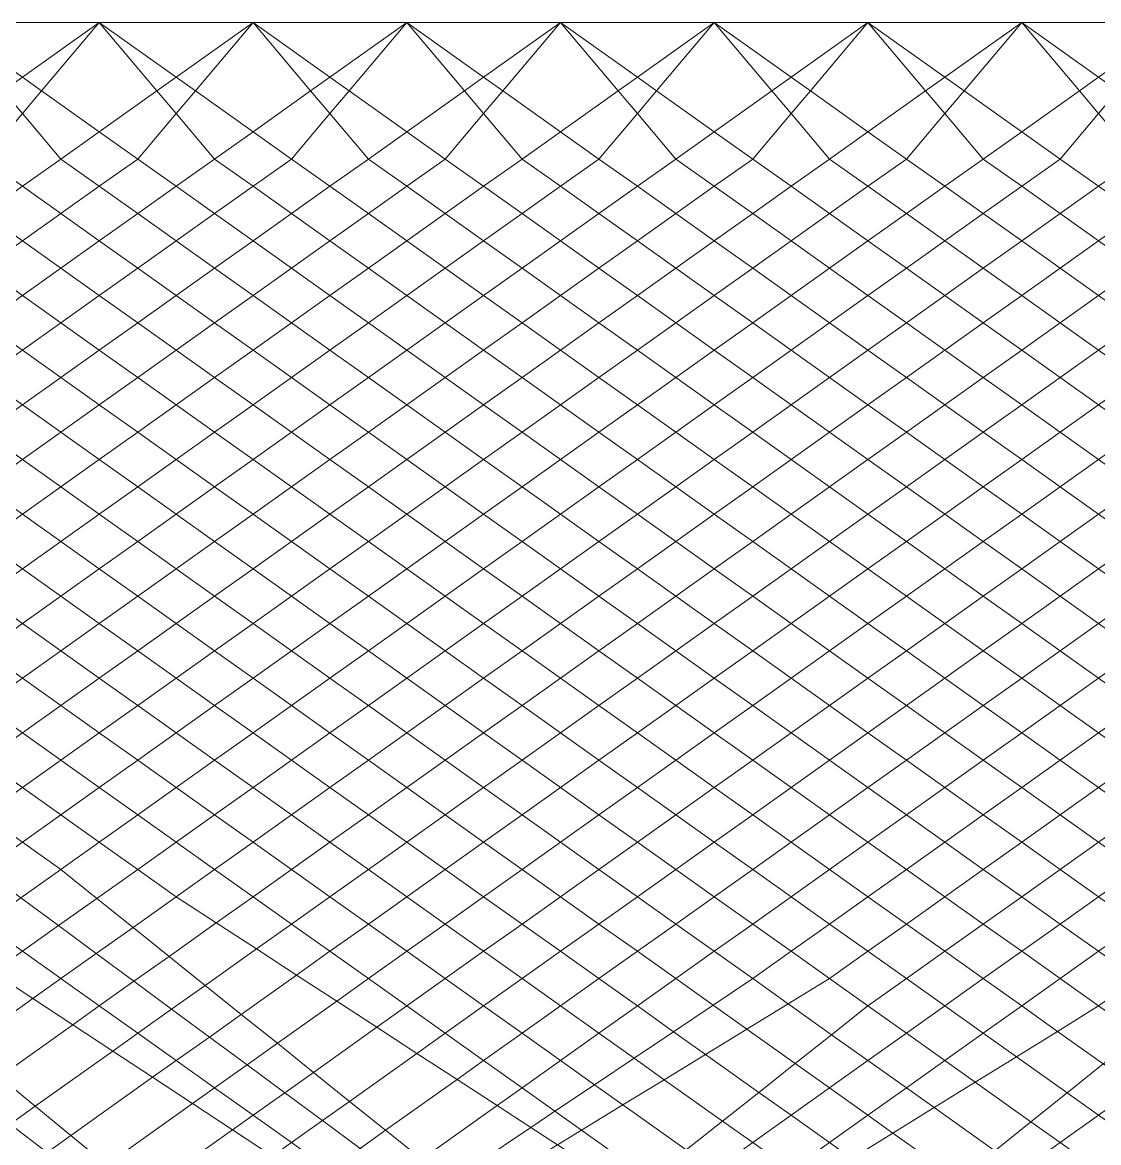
# Model space of a CAD drawing. Header units: millimetres. Extents: x 0 to 143, y 0 to 59.
# Drawn here: x 98.24 to 119.73, y 36.57 to 58.95 of the extents above; entities that cross this region are included whole.
import ezdxf

# ---------------------------------------------------------------- set-up
doc = ezdxf.new("R2010")
doc.units = ezdxf.units.MM
doc.layers.add('Основания', color=130, linetype='Continuous', lineweight=20)

msp = doc.modelspace()

# ---------------------------------------------------------------- linework, layer by layer
at = {"layer": 'Основания', "linetype": 'Continuous', "ltscale": 250}
for points in [[(99.775, 58.948), (96.705, 58.948), (96.705, 58.948), (98.24, 57.857)], [(99.775, 58.948), (98.24, 57.857), (98.624, 57.584)], [(99.775, 58.948), (98.624, 57.584), (99.775, 56.765), (100.926, 57.584)], [(99.775, 58.948), (100.926, 57.584), (101.31, 57.857)], [(102.845, 58.948), (102.845, 58.948), (99.775, 58.948), (101.31, 57.857)], [(102.845, 58.948), (101.31, 57.857), (101.694, 57.584)], [(102.845, 58.948), (101.694, 57.584), (102.845, 56.765), (103.996, 57.584)], [(105.915, 58.948), (102.845, 58.948), (102.845, 58.948), (104.38, 57.857)], [(102.845, 58.948), (103.996, 57.584), (104.38, 57.857)], [(105.915, 58.948), (104.38, 57.857), (104.764, 57.584)], [(105.915, 58.948), (104.764, 57.584), (105.915, 56.765), (107.066, 57.584)], [(108.985, 58.948), (105.915, 58.948), (105.915, 58.948), (107.45, 57.857)], [(105.915, 58.948), (107.066, 57.584), (107.45, 57.857)], [(108.985, 58.948), (107.45, 57.857), (107.834, 57.584)], [(108.985, 58.948), (107.834, 57.584), (108.985, 56.765), (110.136, 57.584)], [(108.985, 58.948), (110.136, 57.584), (110.52, 57.857)], [(112.055, 58.948), (108.985, 58.948), (108.985, 58.948), (110.52, 57.857)], [(112.055, 58.948), (110.52, 57.857), (110.904, 57.584)], [(112.055, 58.948), (110.904, 57.584), (112.055, 56.765), (113.206, 57.584)], [(112.055, 58.948), (113.206, 57.584), (113.59, 57.857)], [(115.125, 58.948), (115.125, 58.948), (112.055, 58.948), (113.59, 57.857)], [(115.125, 58.948), (113.59, 57.857), (113.974, 57.584)], [(115.125, 58.948), (113.974, 57.584), (115.125, 56.765), (116.276, 57.584)], [(118.195, 58.948), (115.125, 58.948), (115.125, 58.948), (116.66, 57.857)], [(115.125, 58.948), (116.276, 57.584), (116.66, 57.857)], [(118.195, 58.948), (116.66, 57.857), (117.044, 57.584)], [(118.195, 58.948), (117.044, 57.584), (118.195, 56.765), (119.346, 57.584)], [(118.195, 58.948), (119.346, 57.584), (119.73, 57.857)], [(121.265, 58.948), (121.265, 58.948), (118.195, 58.948), (119.73, 57.857)], [(121.265, 58.948), (119.73, 57.857), (120.114, 57.584)], [(98.624, 57.584), (98.24, 57.857), (97.856, 57.584), (98.24, 57.129)], [(101.694, 57.584), (101.31, 57.857), (100.926, 57.584), (101.31, 57.129)], [(104.764, 57.584), (104.38, 57.857), (103.996, 57.584), (104.38, 57.129)], [(107.834, 57.584), (107.45, 57.857), (107.066, 57.584), (107.45, 57.129)], [(110.904, 57.584), (110.52, 57.857), (110.136, 57.584), (110.52, 57.129)], [(113.974, 57.584), (113.59, 57.857), (113.206, 57.584), (113.59, 57.129)], [(117.044, 57.584), (116.66, 57.857), (116.276, 57.584), (116.66, 57.129)], [(120.114, 57.584), (119.73, 57.857), (119.346, 57.584), (119.73, 57.129)], [(99.775, 56.765), (98.624, 57.584), (98.24, 57.129), (99.008, 56.219), (99.008, 56.219)], [(101.31, 57.129), (100.926, 57.584), (99.775, 56.765), (100.543, 56.219)], [(101.694, 57.584), (101.31, 57.129), (102.078, 56.219), (102.845, 56.765)], [(104.38, 57.129), (103.996, 57.584), (102.845, 56.765), (103.613, 56.219)], [(105.915, 56.765), (104.764, 57.584), (104.38, 57.129), (105.148, 56.219), (105.148, 56.219)], [(107.45, 57.129), (107.066, 57.584), (105.915, 56.765), (106.683, 56.219)], [(108.985, 56.765), (107.834, 57.584), (107.45, 57.129), (108.218, 56.219), (108.218, 56.219)], [(110.52, 57.129), (110.136, 57.584), (108.985, 56.765), (109.753, 56.219)], [(110.904, 57.584), (110.52, 57.129), (111.288, 56.219), (112.055, 56.765)], [(113.59, 57.129), (113.206, 57.584), (112.055, 56.765), (112.823, 56.219)], [(113.974, 57.584), (113.59, 57.129), (114.358, 56.219), (115.125, 56.765)], [(116.66, 57.129), (116.276, 57.584), (115.125, 56.765), (115.893, 56.219)], [(118.195, 56.765), (117.044, 57.584), (116.66, 57.129), (117.428, 56.219), (117.428, 56.219)], [(119.73, 57.129), (119.346, 57.584), (118.195, 56.765), (118.963, 56.219)], [(120.114, 57.584), (119.73, 57.129), (120.498, 56.219), (121.265, 56.765)], [(99.008, 56.219), (98.24, 57.129), (97.473, 56.219), (98.24, 55.674)], [(102.078, 56.219), (101.31, 57.129), (100.543, 56.219), (101.31, 55.674)], [(105.148, 56.219), (104.38, 57.129), (103.613, 56.219), (104.38, 55.674)], [(108.218, 56.219), (107.45, 57.129), (106.683, 56.219), (107.45, 55.674)], [(111.288, 56.219), (110.52, 57.129), (109.753, 56.219), (110.52, 55.674)], [(114.358, 56.219), (113.59, 57.129), (112.823, 56.219), (113.59, 55.674)], [(117.428, 56.219), (116.66, 57.129), (115.893, 56.219), (116.66, 55.674)], [(120.498, 56.219), (119.73, 57.129), (118.963, 56.219), (119.73, 55.674)], [(99.775, 56.765), (99.008, 56.219), (99.775, 55.674), (100.543, 56.219)], [(102.845, 56.765), (102.078, 56.219), (102.845, 55.674), (103.613, 56.219)], [(105.915, 56.765), (105.148, 56.219), (105.915, 55.674), (106.683, 56.219)], [(108.985, 56.765), (108.218, 56.219), (108.985, 55.674), (109.753, 56.219)], [(112.055, 56.765), (111.288, 56.219), (112.055, 55.674), (112.823, 56.219)], [(115.125, 56.765), (114.358, 56.219), (115.125, 55.674), (115.893, 56.219)], [(118.195, 56.765), (117.428, 56.219), (118.195, 55.674), (118.963, 56.219)], [(99.008, 56.219), (98.24, 55.674), (99.008, 55.128), (99.775, 55.674)], [(100.543, 56.219), (99.775, 55.674), (100.543, 55.128), (101.31, 55.674)], [(102.078, 56.219), (101.31, 55.674), (102.078, 55.128), (102.845, 55.674)], [(103.613, 56.219), (102.845, 55.674), (103.613, 55.128), (104.38, 55.674)], [(105.148, 56.219), (104.38, 55.674), (105.148, 55.128), (105.915, 55.674)], [(106.683, 56.219), (105.915, 55.674), (106.683, 55.128), (107.45, 55.674)], [(108.218, 56.219), (107.45, 55.674), (108.218, 55.128), (108.985, 55.674)], [(109.753, 56.219), (108.985, 55.674), (109.753, 55.128), (110.52, 55.674)], [(111.288, 56.219), (110.52, 55.674), (111.288, 55.128), (112.055, 55.674)], [(112.823, 56.219), (112.055, 55.674), (112.823, 55.128), (113.59, 55.674)], [(114.358, 56.219), (113.59, 55.674), (114.358, 55.128), (115.125, 55.674)], [(115.893, 56.219), (115.125, 55.674), (115.893, 55.128), (116.66, 55.674)], [(117.428, 56.219), (116.66, 55.674), (117.428, 55.128), (118.195, 55.674)], [(118.963, 56.219), (118.195, 55.674), (118.963, 55.128), (119.73, 55.674)], [(120.498, 56.219), (119.73, 55.674), (120.498, 55.128), (121.265, 55.674)], [(98.24, 55.674), (97.473, 55.128), (98.24, 54.582), (99.008, 55.128)], [(99.775, 55.674), (99.008, 55.128), (99.775, 54.582), (100.543, 55.128)], [(101.31, 55.674), (100.543, 55.128), (101.31, 54.582), (102.078, 55.128)], [(102.845, 55.674), (102.078, 55.128), (102.845, 54.582), (103.613, 55.128)], [(104.38, 55.674), (103.613, 55.128), (104.38, 54.582), (105.148, 55.128)], [(105.915, 55.674), (105.148, 55.128), (105.915, 54.582), (106.683, 55.128)], [(107.45, 55.674), (106.683, 55.128), (107.45, 54.582), (108.218, 55.128)], [(108.985, 55.674), (108.218, 55.128), (108.985, 54.582), (109.753, 55.128)], [(110.52, 55.674), (109.753, 55.128), (110.52, 54.582), (111.288, 55.128)], [(112.055, 55.674), (111.288, 55.128), (112.055, 54.582), (112.823, 55.128)], [(113.59, 55.674), (112.823, 55.128), (113.59, 54.582), (114.358, 55.128)], [(115.125, 55.674), (114.358, 55.128), (115.125, 54.582), (115.893, 55.128)], [(116.66, 55.674), (115.893, 55.128), (116.66, 54.582), (117.428, 55.128)], [(118.195, 55.674), (117.428, 55.128), (118.195, 54.582), (118.963, 55.128)], [(119.73, 55.674), (118.963, 55.128), (119.73, 54.582), (120.498, 55.128)], [(99.008, 55.128), (98.24, 54.582), (99.008, 54.036), (99.775, 54.582)], [(100.543, 55.128), (99.775, 54.582), (100.543, 54.036), (101.31, 54.582)], [(102.078, 55.128), (101.31, 54.582), (102.078, 54.036), (102.845, 54.582)], [(103.613, 55.128), (102.845, 54.582), (103.613, 54.036), (104.38, 54.582)], [(105.148, 55.128), (104.38, 54.582), (105.148, 54.036), (105.915, 54.582)], [(106.683, 55.128), (105.915, 54.582), (106.683, 54.036), (107.45, 54.582)], [(108.218, 55.128), (107.45, 54.582), (108.218, 54.036), (108.985, 54.582)], [(109.753, 55.128), (108.985, 54.582), (109.753, 54.036), (110.52, 54.582)], [(111.288, 55.128), (110.52, 54.582), (111.288, 54.036), (112.055, 54.582)], [(112.823, 55.128), (112.055, 54.582), (112.823, 54.036), (113.59, 54.582)], [(114.358, 55.128), (113.59, 54.582), (114.358, 54.036), (115.125, 54.582)], [(115.893, 55.128), (115.125, 54.582), (115.893, 54.036), (116.66, 54.582)], [(117.428, 55.128), (116.66, 54.582), (117.428, 54.036), (118.195, 54.582)], [(118.963, 55.128), (118.195, 54.582), (118.963, 54.036), (119.73, 54.582)], [(120.498, 55.128), (119.73, 54.582), (120.498, 54.036), (121.265, 54.582)], [(98.24, 54.582), (97.473, 54.036), (98.24, 53.49), (99.008, 54.036)], [(99.775, 54.582), (99.008, 54.036), (99.775, 53.49), (100.543, 54.036)], [(101.31, 54.582), (100.543, 54.036), (101.31, 53.49), (102.078, 54.036)], [(102.845, 54.582), (102.078, 54.036), (102.845, 53.49), (103.613, 54.036)], [(104.38, 54.582), (103.613, 54.036), (104.38, 53.49), (105.148, 54.036)], [(105.915, 54.582), (105.148, 54.036), (105.915, 53.49), (106.683, 54.036)], [(107.45, 54.582), (106.683, 54.036), (107.45, 53.49), (108.218, 54.036)], [(108.985, 54.582), (108.218, 54.036), (108.985, 53.49), (109.753, 54.036)], [(110.52, 54.582), (109.753, 54.036), (110.52, 53.49), (111.288, 54.036)], [(112.055, 54.582), (111.288, 54.036), (112.055, 53.49), (112.823, 54.036)], [(113.59, 54.582), (112.823, 54.036), (113.59, 53.49), (114.358, 54.036)], [(115.125, 54.582), (114.358, 54.036), (115.125, 53.49), (115.893, 54.036)], [(116.66, 54.582), (115.893, 54.036), (116.66, 53.49), (117.428, 54.036)], [(118.195, 54.582), (117.428, 54.036), (118.195, 53.49), (118.963, 54.036)], [(119.73, 54.582), (118.963, 54.036), (119.73, 53.49), (120.498, 54.036)], [(99.008, 54.036), (98.24, 53.49), (99.008, 52.944), (99.775, 53.49)], [(100.543, 54.036), (99.775, 53.49), (100.543, 52.944), (101.31, 53.49)], [(102.078, 54.036), (101.31, 53.49), (102.078, 52.944), (102.845, 53.49)], [(103.613, 54.036), (102.845, 53.49), (103.613, 52.944), (104.38, 53.49)], [(105.148, 54.036), (104.38, 53.49), (105.148, 52.944), (105.915, 53.49)], [(106.683, 54.036), (105.915, 53.49), (106.683, 52.944), (107.45, 53.49)], [(108.218, 54.036), (107.45, 53.49), (108.218, 52.944), (108.985, 53.49)], [(109.753, 54.036), (108.985, 53.49), (109.753, 52.944), (110.52, 53.49)], [(111.288, 54.036), (110.52, 53.49), (111.288, 52.944), (112.055, 53.49)], [(112.823, 54.036), (112.055, 53.49), (112.823, 52.944), (113.59, 53.49)], [(114.358, 54.036), (113.59, 53.49), (114.358, 52.944), (115.125, 53.49)], [(115.893, 54.036), (115.125, 53.49), (115.893, 52.944), (116.66, 53.49)], [(117.428, 54.036), (116.66, 53.49), (117.428, 52.944), (118.195, 53.49)], [(118.963, 54.036), (118.195, 53.49), (118.963, 52.944), (119.73, 53.49)], [(120.498, 54.036), (119.73, 53.49), (120.498, 52.944), (121.265, 53.49)], [(98.24, 53.49), (97.473, 52.944), (98.24, 52.399), (99.008, 52.944)], [(99.775, 53.49), (99.008, 52.944), (99.775, 52.399), (100.543, 52.944)], [(101.31, 53.49), (100.543, 52.944), (101.31, 52.399), (102.078, 52.944)], [(102.845, 53.49), (102.078, 52.944), (102.845, 52.399), (103.613, 52.944)], [(104.38, 53.49), (103.613, 52.944), (104.38, 52.399), (105.148, 52.944)], [(105.915, 53.49), (105.148, 52.944), (105.915, 52.399), (106.683, 52.944)], [(107.45, 53.49), (106.683, 52.944), (107.45, 52.399), (108.218, 52.944)], [(108.985, 53.49), (108.218, 52.944), (108.985, 52.399), (109.753, 52.944)], [(110.52, 53.49), (109.753, 52.944), (110.52, 52.399), (111.288, 52.944)], [(112.055, 53.49), (111.288, 52.944), (112.055, 52.399), (112.823, 52.944)], [(113.59, 53.49), (112.823, 52.944), (113.59, 52.399), (114.358, 52.944)], [(115.125, 53.49), (114.358, 52.944), (115.125, 52.399), (115.893, 52.944)], [(116.66, 53.49), (115.893, 52.944), (116.66, 52.399), (117.428, 52.944)], [(118.195, 53.49), (117.428, 52.944), (118.195, 52.399), (118.963, 52.944)], [(119.73, 53.49), (118.963, 52.944), (119.73, 52.399), (120.498, 52.944)], [(99.008, 52.944), (98.24, 52.399), (99.008, 51.853), (99.775, 52.399)], [(100.543, 52.944), (99.775, 52.399), (100.543, 51.853), (101.31, 52.399)], [(102.078, 52.944), (101.31, 52.399), (102.078, 51.853), (102.845, 52.399)], [(103.613, 52.944), (102.845, 52.399), (103.613, 51.853), (104.38, 52.399)], [(105.148, 52.944), (104.38, 52.399), (105.148, 51.853), (105.915, 52.399)], [(106.683, 52.944), (105.915, 52.399), (106.683, 51.853), (107.45, 52.399)], [(108.218, 52.944), (107.45, 52.399), (108.218, 51.853), (108.985, 52.399)], [(109.753, 52.944), (108.985, 52.399), (109.753, 51.853), (110.52, 52.399)], [(111.288, 52.944), (110.52, 52.399), (111.288, 51.853), (112.055, 52.399)], [(112.823, 52.944), (112.055, 52.399), (112.823, 51.853), (113.59, 52.399)], [(114.358, 52.944), (113.59, 52.399), (114.358, 51.853), (115.125, 52.399)], [(115.893, 52.944), (115.125, 52.399), (115.893, 51.853), (116.66, 52.399)], [(117.428, 52.944), (116.66, 52.399), (117.428, 51.853), (118.195, 52.399)], [(118.963, 52.944), (118.195, 52.399), (118.963, 51.853), (119.73, 52.399)], [(120.498, 52.944), (119.73, 52.399), (120.498, 51.853), (121.265, 52.399)], [(98.24, 52.399), (97.473, 51.853), (98.24, 51.307), (99.008, 51.853)], [(99.775, 52.399), (99.008, 51.853), (99.775, 51.307), (100.543, 51.853)], [(101.31, 52.399), (100.543, 51.853), (101.31, 51.307), (102.078, 51.853)], [(102.845, 52.399), (102.078, 51.853), (102.845, 51.307), (103.613, 51.853)], [(104.38, 52.399), (103.613, 51.853), (104.38, 51.307), (105.148, 51.853)], [(105.915, 52.399), (105.148, 51.853), (105.915, 51.307), (106.683, 51.853)], [(107.45, 52.399), (106.683, 51.853), (107.45, 51.307), (108.218, 51.853)], [(108.985, 52.399), (108.218, 51.853), (108.985, 51.307), (109.753, 51.853)], [(110.52, 52.399), (109.753, 51.853), (110.52, 51.307), (111.288, 51.853)], [(112.055, 52.399), (111.288, 51.853), (112.055, 51.307), (112.823, 51.853)], [(113.59, 52.399), (112.823, 51.853), (113.59, 51.307), (114.358, 51.853)], [(115.125, 52.399), (114.358, 51.853), (115.125, 51.307), (115.893, 51.853)], [(116.66, 52.399), (115.893, 51.853), (116.66, 51.307), (117.428, 51.853)], [(118.195, 52.399), (117.428, 51.853), (118.195, 51.307), (118.963, 51.853)], [(119.73, 52.399), (118.963, 51.853), (119.73, 51.307), (120.498, 51.853)], [(99.008, 51.853), (98.24, 51.307), (99.008, 50.761), (99.775, 51.307)], [(100.543, 51.853), (99.775, 51.307), (100.543, 50.761), (101.31, 51.307)], [(102.078, 51.853), (101.31, 51.307), (102.078, 50.761), (102.845, 51.307)], [(103.613, 51.853), (102.845, 51.307), (103.613, 50.761), (104.38, 51.307)], [(105.148, 51.853), (104.38, 51.307), (105.148, 50.761), (105.915, 51.307)], [(106.683, 51.853), (105.915, 51.307), (106.683, 50.761), (107.45, 51.307)], [(108.218, 51.853), (107.45, 51.307), (108.218, 50.761), (108.985, 51.307)], [(109.753, 51.853), (108.985, 51.307), (109.753, 50.761), (110.52, 51.307)], [(111.288, 51.853), (110.52, 51.307), (111.288, 50.761), (112.055, 51.307)], [(112.823, 51.853), (112.055, 51.307), (112.823, 50.761), (113.59, 51.307)], [(114.358, 51.853), (113.59, 51.307), (114.358, 50.761), (115.125, 51.307)], [(115.893, 51.853), (115.125, 51.307), (115.893, 50.761), (116.66, 51.307)], [(117.428, 51.853), (116.66, 51.307), (117.428, 50.761), (118.195, 51.307)], [(118.963, 51.853), (118.195, 51.307), (118.963, 50.761), (119.73, 51.307)], [(120.498, 51.853), (119.73, 51.307), (120.498, 50.761), (121.265, 51.307)], [(98.24, 51.307), (97.473, 50.761), (98.24, 50.215), (99.008, 50.761)], [(99.775, 51.307), (99.008, 50.761), (99.775, 50.215), (100.543, 50.761)], [(101.31, 51.307), (100.543, 50.761), (101.31, 50.215), (102.078, 50.761)], [(102.845, 51.307), (102.078, 50.761), (102.845, 50.215), (103.613, 50.761)], [(104.38, 51.307), (103.613, 50.761), (104.38, 50.215), (105.148, 50.761)], [(105.915, 51.307), (105.148, 50.761), (105.915, 50.215), (106.683, 50.761)], [(107.45, 51.307), (106.683, 50.761), (107.45, 50.215), (108.218, 50.761)], [(108.985, 51.307), (108.218, 50.761), (108.985, 50.215), (109.753, 50.761)], [(110.52, 51.307), (109.753, 50.761), (110.52, 50.215), (111.288, 50.761)], [(112.055, 51.307), (111.288, 50.761), (112.055, 50.215), (112.823, 50.761)], [(113.59, 51.307), (112.823, 50.761), (113.59, 50.215), (114.358, 50.761)], [(115.125, 51.307), (114.358, 50.761), (115.125, 50.215), (115.893, 50.761)], [(116.66, 51.307), (115.893, 50.761), (116.66, 50.215), (117.428, 50.761)], [(118.195, 51.307), (117.428, 50.761), (118.195, 50.215), (118.963, 50.761)], [(119.73, 51.307), (118.963, 50.761), (119.73, 50.215), (120.498, 50.761)], [(99.008, 50.761), (98.24, 50.215), (99.008, 49.669), (99.775, 50.215)], [(100.543, 50.761), (99.775, 50.215), (100.543, 49.669), (101.31, 50.215)], [(102.078, 50.761), (101.31, 50.215), (102.078, 49.669), (102.845, 50.215)], [(103.613, 50.761), (102.845, 50.215), (103.613, 49.669), (104.38, 50.215)], [(105.148, 50.761), (104.38, 50.215), (105.148, 49.669), (105.915, 50.215)], [(106.683, 50.761), (105.915, 50.215), (106.683, 49.669), (107.45, 50.215)], [(108.218, 50.761), (107.45, 50.215), (108.218, 49.669), (108.985, 50.215)], [(109.753, 50.761), (108.985, 50.215), (109.753, 49.669), (110.52, 50.215)], [(111.288, 50.761), (110.52, 50.215), (111.288, 49.669), (112.055, 50.215)], [(112.823, 50.761), (112.055, 50.215), (112.823, 49.669), (113.59, 50.215)], [(114.358, 50.761), (113.59, 50.215), (114.358, 49.669), (115.125, 50.215)], [(115.893, 50.761), (115.125, 50.215), (115.893, 49.669), (116.66, 50.215)], [(117.428, 50.761), (116.66, 50.215), (117.428, 49.669), (118.195, 50.215)], [(118.963, 50.761), (118.195, 50.215), (118.963, 49.669), (119.73, 50.215)], [(120.498, 50.761), (119.73, 50.215), (120.498, 49.669), (121.265, 50.215)], [(98.24, 50.215), (97.473, 49.669), (98.24, 49.124), (99.008, 49.669)], [(99.775, 50.215), (99.008, 49.669), (99.775, 49.124), (100.543, 49.669)], [(101.31, 50.215), (100.543, 49.669), (101.31, 49.124), (102.078, 49.669)], [(102.845, 50.215), (102.078, 49.669), (102.845, 49.124), (103.613, 49.669)], [(104.38, 50.215), (103.613, 49.669), (104.38, 49.124), (105.148, 49.669)], [(105.915, 50.215), (105.148, 49.669), (105.915, 49.124), (106.683, 49.669)], [(107.45, 50.215), (106.683, 49.669), (107.45, 49.124), (108.218, 49.669)], [(108.985, 50.215), (108.218, 49.669), (108.985, 49.124), (109.753, 49.669)], [(110.52, 50.215), (109.753, 49.669), (110.52, 49.124), (111.288, 49.669)], [(112.055, 50.215), (111.288, 49.669), (112.055, 49.124), (112.823, 49.669)], [(113.59, 50.215), (112.823, 49.669), (113.59, 49.124), (114.358, 49.669)], [(115.125, 50.215), (114.358, 49.669), (115.125, 49.124), (115.893, 49.669)], [(116.66, 50.215), (115.893, 49.669), (116.66, 49.124), (117.428, 49.669)], [(118.195, 50.215), (117.428, 49.669), (118.195, 49.124), (118.963, 49.669)], [(119.73, 50.215), (118.963, 49.669), (119.73, 49.124), (120.498, 49.669)], [(99.008, 49.669), (98.24, 49.124), (99.008, 48.578), (99.775, 49.124)], [(100.543, 49.669), (99.775, 49.124), (100.543, 48.578), (101.31, 49.124)], [(102.078, 49.669), (101.31, 49.124), (102.078, 48.578), (102.845, 49.124)], [(103.613, 49.669), (102.845, 49.124), (103.613, 48.578), (104.38, 49.124)], [(105.148, 49.669), (104.38, 49.124), (105.148, 48.578), (105.915, 49.124)], [(106.683, 49.669), (105.915, 49.124), (106.683, 48.578), (107.45, 49.124)], [(108.218, 49.669), (107.45, 49.124), (108.218, 48.578), (108.985, 49.124)], [(109.753, 49.669), (108.985, 49.124), (109.753, 48.578), (110.52, 49.124)], [(111.288, 49.669), (110.52, 49.124), (111.288, 48.578), (112.055, 49.124)], [(112.823, 49.669), (112.055, 49.124), (112.823, 48.578), (113.59, 49.124)], [(114.358, 49.669), (113.59, 49.124), (114.358, 48.578), (115.125, 49.124)], [(115.893, 49.669), (115.125, 49.124), (115.893, 48.578), (116.66, 49.124)], [(117.428, 49.669), (116.66, 49.124), (117.428, 48.578), (118.195, 49.124)], [(118.963, 49.669), (118.195, 49.124), (118.963, 48.578), (119.73, 49.124)], [(120.498, 49.669), (119.73, 49.124), (120.498, 48.578), (121.265, 49.124)], [(98.24, 49.124), (97.473, 48.578), (98.24, 48.032), (99.008, 48.578)], [(99.775, 49.124), (99.008, 48.578), (99.775, 48.032), (100.543, 48.578)], [(101.31, 49.124), (100.543, 48.578), (101.31, 48.032), (102.078, 48.578)], [(102.845, 49.124), (102.078, 48.578), (102.845, 48.032), (103.613, 48.578)], [(104.38, 49.124), (103.613, 48.578), (104.38, 48.032), (105.148, 48.578)], [(105.915, 49.124), (105.148, 48.578), (105.915, 48.032), (106.683, 48.578)], [(107.45, 49.124), (106.683, 48.578), (107.45, 48.032), (108.218, 48.578)], [(108.985, 49.124), (108.218, 48.578), (108.985, 48.032), (109.753, 48.578)], [(110.52, 49.124), (109.753, 48.578), (110.52, 48.032), (111.288, 48.578)], [(112.055, 49.124), (111.288, 48.578), (112.055, 48.032), (112.823, 48.578)], [(113.59, 49.124), (112.823, 48.578), (113.59, 48.032), (114.358, 48.578)], [(115.125, 49.124), (114.358, 48.578), (115.125, 48.032), (115.893, 48.578)], [(116.66, 49.124), (115.893, 48.578), (116.66, 48.032), (117.428, 48.578)], [(118.195, 49.124), (117.428, 48.578), (118.195, 48.032), (118.963, 48.578)], [(119.73, 49.124), (118.963, 48.578), (119.73, 48.032), (120.498, 48.578)], [(99.008, 48.578), (98.24, 48.032), (99.008, 47.486), (99.775, 48.032)], [(100.543, 48.578), (99.775, 48.032), (100.543, 47.486), (101.31, 48.032)], [(102.078, 48.578), (101.31, 48.032), (102.078, 47.486), (102.845, 48.032)], [(103.613, 48.578), (102.845, 48.032), (103.613, 47.486), (104.38, 48.032)], [(105.148, 48.578), (104.38, 48.032), (105.148, 47.486), (105.915, 48.032)], [(106.683, 48.578), (105.915, 48.032), (106.683, 47.486), (107.45, 48.032)], [(108.218, 48.578), (107.45, 48.032), (108.218, 47.486), (108.985, 48.032)], [(109.753, 48.578), (108.985, 48.032), (109.753, 47.486), (110.52, 48.032)], [(111.288, 48.578), (110.52, 48.032), (111.288, 47.486), (112.055, 48.032)], [(112.823, 48.578), (112.055, 48.032), (112.823, 47.486), (113.59, 48.032)], [(114.358, 48.578), (113.59, 48.032), (114.358, 47.486), (115.125, 48.032)], [(115.893, 48.578), (115.125, 48.032), (115.893, 47.486), (116.66, 48.032)], [(117.428, 48.578), (116.66, 48.032), (117.428, 47.486), (118.195, 48.032)], [(118.963, 48.578), (118.195, 48.032), (118.963, 47.486), (119.73, 48.032)], [(120.498, 48.578), (119.73, 48.032), (120.498, 47.486), (121.265, 48.032)], [(98.24, 48.032), (97.473, 47.486), (98.24, 46.94), (99.008, 47.486)], [(99.775, 48.032), (99.008, 47.486), (99.775, 46.94), (100.543, 47.486)], [(101.31, 48.032), (100.543, 47.486), (101.31, 46.94), (102.078, 47.486)], [(102.845, 48.032), (102.078, 47.486), (102.845, 46.94), (103.613, 47.486)], [(104.38, 48.032), (103.613, 47.486), (104.38, 46.94), (105.148, 47.486)], [(105.915, 48.032), (105.148, 47.486), (105.915, 46.94), (106.683, 47.486)], [(107.45, 48.032), (106.683, 47.486), (107.45, 46.94), (108.218, 47.486)], [(108.985, 48.032), (108.218, 47.486), (108.985, 46.94), (109.753, 47.486)], [(110.52, 48.032), (109.753, 47.486), (110.52, 46.94), (111.288, 47.486)], [(112.055, 48.032), (111.288, 47.486), (112.055, 46.94), (112.823, 47.486)], [(113.59, 48.032), (112.823, 47.486), (113.59, 46.94), (114.358, 47.486)], [(115.125, 48.032), (114.358, 47.486), (115.125, 46.94), (115.893, 47.486)], [(116.66, 48.032), (115.893, 47.486), (116.66, 46.94), (117.428, 47.486)], [(118.195, 48.032), (117.428, 47.486), (118.195, 46.94), (118.963, 47.486)], [(119.73, 48.032), (118.963, 47.486), (119.73, 46.94), (120.498, 47.486)], [(99.008, 47.486), (98.24, 46.94), (99.008, 46.395), (99.775, 46.94)], [(100.543, 47.486), (99.775, 46.94), (100.543, 46.395), (101.31, 46.94)], [(102.078, 47.486), (101.31, 46.94), (102.078, 46.395), (102.845, 46.94)], [(103.613, 47.486), (102.845, 46.94), (103.613, 46.395), (104.38, 46.94)], [(105.148, 47.486), (104.38, 46.94), (105.148, 46.395), (105.915, 46.94)], [(106.683, 47.486), (105.915, 46.94), (106.683, 46.395), (107.45, 46.94)], [(108.218, 47.486), (107.45, 46.94), (108.218, 46.395), (108.985, 46.94)], [(109.753, 47.486), (108.985, 46.94), (109.753, 46.395), (110.52, 46.94)], [(111.288, 47.486), (110.52, 46.94), (111.288, 46.395), (112.055, 46.94)], [(112.823, 47.486), (112.055, 46.94), (112.823, 46.395), (113.59, 46.94)], [(114.358, 47.486), (113.59, 46.94), (114.358, 46.395), (115.125, 46.94)], [(115.893, 47.486), (115.125, 46.94), (115.893, 46.395), (116.66, 46.94)], [(117.428, 47.486), (116.66, 46.94), (117.428, 46.395), (118.195, 46.94)], [(118.963, 47.486), (118.195, 46.94), (118.963, 46.395), (119.73, 46.94)], [(120.498, 47.486), (119.73, 46.94), (120.498, 46.395), (121.265, 46.94)], [(98.24, 46.94), (97.473, 46.395), (98.24, 45.849), (99.008, 46.395)], [(99.775, 46.94), (99.008, 46.395), (99.775, 45.849), (100.543, 46.395)], [(101.31, 46.94), (100.543, 46.395), (101.31, 45.849), (102.078, 46.395)], [(102.845, 46.94), (102.078, 46.395), (102.845, 45.849), (103.613, 46.395)], [(104.38, 46.94), (103.613, 46.395), (104.38, 45.849), (105.148, 46.395)], [(105.915, 46.94), (105.148, 46.395), (105.915, 45.849), (106.683, 46.395)], [(107.45, 46.94), (106.683, 46.395), (107.45, 45.849), (108.218, 46.395)], [(108.985, 46.94), (108.218, 46.395), (108.985, 45.849), (109.753, 46.395)], [(110.52, 46.94), (109.753, 46.395), (110.52, 45.849), (111.288, 46.395)], [(112.055, 46.94), (111.288, 46.395), (112.055, 45.849), (112.823, 46.395)], [(113.59, 46.94), (112.823, 46.395), (113.59, 45.849), (114.358, 46.395)], [(115.125, 46.94), (114.358, 46.395), (115.125, 45.849), (115.893, 46.395)], [(116.66, 46.94), (115.893, 46.395), (116.66, 45.849), (117.428, 46.395)], [(118.195, 46.94), (117.428, 46.395), (118.195, 45.849), (118.963, 46.395)], [(119.73, 46.94), (118.963, 46.395), (119.73, 45.849), (120.498, 46.395)], [(99.008, 46.395), (98.24, 45.849), (99.008, 45.303), (99.775, 45.849)], [(100.543, 46.395), (99.775, 45.849), (100.543, 45.303), (101.31, 45.849)], [(102.078, 46.395), (101.31, 45.849), (102.078, 45.303), (102.845, 45.849)], [(103.613, 46.395), (102.845, 45.849), (103.613, 45.303), (104.38, 45.849)], [(105.148, 46.395), (104.38, 45.849), (105.148, 45.303), (105.915, 45.849)], [(106.683, 46.395), (105.915, 45.849), (106.683, 45.303), (107.45, 45.849)], [(108.218, 46.395), (107.45, 45.849), (108.218, 45.303), (108.985, 45.849)], [(109.753, 46.395), (108.985, 45.849), (109.753, 45.303), (110.52, 45.849)], [(111.288, 46.395), (110.52, 45.849), (111.288, 45.303), (112.055, 45.849)], [(112.823, 46.395), (112.055, 45.849), (112.823, 45.303), (113.59, 45.849)], [(114.358, 46.395), (113.59, 45.849), (114.358, 45.303), (115.125, 45.849)], [(115.893, 46.395), (115.125, 45.849), (115.893, 45.303), (116.66, 45.849)], [(117.428, 46.395), (116.66, 45.849), (117.428, 45.303), (118.195, 45.849)], [(118.963, 46.395), (118.195, 45.849), (118.963, 45.303), (119.73, 45.849)], [(120.498, 46.395), (119.73, 45.849), (120.498, 45.303), (121.265, 45.849)], [(98.24, 45.849), (97.473, 45.303), (98.24, 44.757), (99.008, 45.303)], [(99.775, 45.849), (99.008, 45.303), (99.775, 44.757), (100.543, 45.303)], [(101.31, 45.849), (100.543, 45.303), (101.31, 44.757), (102.078, 45.303)], [(102.845, 45.849), (102.078, 45.303), (102.845, 44.757), (103.613, 45.303)], [(104.38, 45.849), (103.613, 45.303), (104.38, 44.757), (105.148, 45.303)], [(105.915, 45.849), (105.148, 45.303), (105.915, 44.757), (106.683, 45.303)], [(107.45, 45.849), (106.683, 45.303), (107.45, 44.757), (108.218, 45.303)], [(108.985, 45.849), (108.218, 45.303), (108.985, 44.757), (109.753, 45.303)], [(110.52, 45.849), (109.753, 45.303), (110.52, 44.757), (111.288, 45.303)], [(112.055, 45.849), (111.288, 45.303), (112.055, 44.757), (112.823, 45.303)], [(113.59, 45.849), (112.823, 45.303), (113.59, 44.757), (114.358, 45.303)], [(115.125, 45.849), (114.358, 45.303), (115.125, 44.757), (115.893, 45.303)], [(116.66, 45.849), (115.893, 45.303), (116.66, 44.757), (117.428, 45.303)], [(118.195, 45.849), (117.428, 45.303), (118.195, 44.757), (118.963, 45.303)], [(119.73, 45.849), (118.963, 45.303), (119.73, 44.757), (120.498, 45.303)], [(99.008, 45.303), (98.24, 44.757), (99.008, 44.211), (99.775, 44.757)], [(100.543, 45.303), (99.775, 44.757), (100.543, 44.211), (101.31, 44.757)], [(102.078, 45.303), (101.31, 44.757), (102.078, 44.211), (102.845, 44.757)], [(103.613, 45.303), (102.845, 44.757), (103.613, 44.211), (104.38, 44.757)], [(105.148, 45.303), (104.38, 44.757), (105.148, 44.211), (105.915, 44.757)], [(106.683, 45.303), (105.915, 44.757), (106.683, 44.211), (107.45, 44.757)], [(108.218, 45.303), (107.45, 44.757), (108.218, 44.211), (108.985, 44.757)], [(109.753, 45.303), (108.985, 44.757), (109.753, 44.211), (110.52, 44.757)], [(111.288, 45.303), (110.52, 44.757), (111.288, 44.211), (112.055, 44.757)], [(112.823, 45.303), (112.055, 44.757), (112.823, 44.211), (113.59, 44.757)], [(114.358, 45.303), (113.59, 44.757), (114.358, 44.211), (115.125, 44.757)], [(115.893, 45.303), (115.125, 44.757), (115.893, 44.211), (116.66, 44.757)], [(117.428, 45.303), (116.66, 44.757), (117.428, 44.211), (118.195, 44.757)], [(118.963, 45.303), (118.195, 44.757), (118.963, 44.211), (119.73, 44.757)], [(98.24, 44.757), (97.473, 44.211), (98.24, 43.665), (99.008, 44.211)], [(99.775, 44.757), (99.008, 44.211), (99.775, 43.665), (100.543, 44.211)], [(101.31, 44.757), (100.543, 44.211), (101.31, 43.665), (102.078, 44.211)], [(102.845, 44.757), (102.078, 44.211), (102.845, 43.665), (103.613, 44.211)], [(104.38, 44.757), (103.613, 44.211), (104.38, 43.665), (105.148, 44.211)], [(105.915, 44.757), (105.148, 44.211), (105.915, 43.665), (106.683, 44.211)], [(107.45, 44.757), (106.683, 44.211), (107.45, 43.665), (108.218, 44.211)], [(108.985, 44.757), (108.218, 44.211), (108.985, 43.665), (109.753, 44.211)], [(110.52, 44.757), (109.753, 44.211), (110.52, 43.665), (111.288, 44.211)], [(112.055, 44.757), (111.288, 44.211), (112.055, 43.665), (112.823, 44.211)], [(113.59, 44.757), (112.823, 44.211), (113.59, 43.665), (114.358, 44.211)], [(115.125, 44.757), (114.358, 44.211), (115.125, 43.665), (115.893, 44.211)], [(116.66, 44.757), (115.893, 44.211), (116.66, 43.665), (117.428, 44.211)], [(118.195, 44.757), (117.428, 44.211), (118.195, 43.665), (118.963, 44.211)], [(119.73, 44.757), (118.963, 44.211), (119.73, 43.665), (120.498, 44.211)], [(99.008, 44.211), (98.24, 43.665), (99.008, 43.12), (99.775, 43.665)], [(100.543, 44.211), (99.775, 43.665), (100.543, 43.12), (101.31, 43.665)], [(102.078, 44.211), (101.31, 43.665), (102.078, 43.12), (102.845, 43.665)], [(103.613, 44.211), (102.845, 43.665), (103.613, 43.12), (104.38, 43.665)], [(105.148, 44.211), (104.38, 43.665), (105.148, 43.12), (105.915, 43.665)], [(106.683, 44.211), (105.915, 43.665), (106.683, 43.12), (107.45, 43.665)], [(108.218, 44.211), (107.45, 43.665), (108.218, 43.12), (108.985, 43.665)], [(109.753, 44.211), (108.985, 43.665), (109.753, 43.12), (110.52, 43.665)], [(111.288, 44.211), (110.52, 43.665), (111.288, 43.12), (112.055, 43.665)], [(112.823, 44.211), (112.055, 43.665), (112.823, 43.12), (113.59, 43.665)], [(114.358, 44.211), (113.59, 43.665), (114.358, 43.12), (115.125, 43.665)], [(115.893, 44.211), (115.125, 43.665), (115.893, 43.12), (116.66, 43.665)], [(117.428, 44.211), (116.66, 43.665), (117.428, 43.12), (118.195, 43.665)], [(118.963, 44.211), (118.195, 43.665), (118.963, 43.12), (119.73, 43.665)], [(98.24, 43.665), (97.473, 43.12), (98.24, 42.574), (99.008, 43.12)], [(99.775, 43.665), (99.008, 43.12), (99.775, 42.574), (100.543, 43.12)], [(101.31, 43.665), (100.543, 43.12), (101.31, 42.574), (102.078, 43.12)], [(102.845, 43.665), (102.078, 43.12), (102.845, 42.574), (103.613, 43.12)], [(104.38, 43.665), (103.613, 43.12), (104.38, 42.574), (105.148, 43.12)], [(105.915, 43.665), (105.148, 43.12), (105.915, 42.574), (106.683, 43.12)], [(107.45, 43.665), (106.683, 43.12), (107.45, 42.574), (108.218, 43.12)], [(108.985, 43.665), (108.218, 43.12), (108.985, 42.574), (109.753, 43.12)], [(110.52, 43.665), (109.753, 43.12), (110.52, 42.574), (111.288, 43.12)], [(112.055, 43.665), (111.288, 43.12), (112.055, 42.574), (112.823, 43.12)], [(113.59, 43.665), (112.823, 43.12), (113.59, 42.574), (114.358, 43.12)], [(115.125, 43.665), (114.358, 43.12), (115.125, 42.574), (115.893, 43.12)], [(116.66, 43.665), (115.893, 43.12), (116.66, 42.574), (117.428, 43.12)], [(118.195, 43.665), (117.428, 43.12), (118.195, 42.574), (118.963, 43.12)], [(119.73, 43.665), (118.963, 43.12), (119.73, 42.574), (120.498, 43.12)], [(99.008, 43.12), (98.24, 42.574), (99.008, 42.028), (99.775, 42.574)], [(100.543, 43.12), (99.775, 42.574), (100.543, 42.028), (101.31, 42.574)], [(102.078, 43.12), (101.31, 42.574), (102.078, 42.028), (102.845, 42.574)], [(103.613, 43.12), (102.845, 42.574), (103.613, 42.028), (104.38, 42.574)], [(105.148, 43.12), (104.38, 42.574), (105.148, 42.028), (105.915, 42.574)], [(106.683, 43.12), (105.915, 42.574), (106.683, 42.028), (107.45, 42.574)], [(108.218, 43.12), (107.45, 42.574), (108.218, 42.028), (108.985, 42.574)], [(109.753, 43.12), (108.985, 42.574), (109.753, 42.028), (110.52, 42.574)], [(111.288, 43.12), (110.52, 42.574), (111.288, 42.028), (112.055, 42.574)], [(112.823, 43.12), (112.055, 42.574), (112.823, 42.028), (113.59, 42.574)], [(114.358, 43.12), (113.59, 42.574), (114.358, 42.028), (115.125, 42.574)], [(115.893, 43.12), (115.125, 42.574), (115.893, 42.028), (116.66, 42.574)], [(117.428, 43.12), (116.66, 42.574), (117.428, 42.028), (118.195, 42.574)], [(118.963, 43.12), (118.195, 42.574), (118.963, 42.028), (119.73, 42.574)], [(99.008, 42.028), (98.24, 42.574), (97.458, 42.017), (98.21, 41.461)], [(100.543, 42.028), (99.775, 42.574), (99.008, 42.028), (99.728, 41.449)], [(101.31, 42.574), (100.543, 42.028), (101.31, 41.482), (102.078, 42.028)], [(102.845, 42.574), (102.078, 42.028), (102.845, 41.482), (103.613, 42.028)], [(104.38, 42.574), (103.613, 42.028), (104.38, 41.482), (105.148, 42.028)], [(105.915, 42.574), (105.148, 42.028), (105.915, 41.482), (106.683, 42.028)], [(107.45, 42.574), (106.683, 42.028), (107.45, 41.482), (108.218, 42.028)], [(108.985, 42.574), (108.218, 42.028), (108.985, 41.482), (109.753, 42.028)], [(110.52, 42.574), (109.753, 42.028), (110.52, 41.482), (111.288, 42.028)], [(112.055, 42.574), (111.288, 42.028), (112.055, 41.482), (112.823, 42.028)], [(113.59, 42.574), (112.823, 42.028), (113.59, 41.482), (114.358, 42.028)], [(115.125, 42.574), (114.358, 42.028), (115.125, 41.482), (115.893, 42.028)], [(116.66, 42.574), (115.893, 42.028), (116.66, 41.482), (117.428, 42.028)], [(118.195, 42.574), (117.428, 42.028), (118.195, 41.482), (118.963, 42.028)], [(119.73, 42.574), (118.963, 42.028), (119.73, 41.482), (120.498, 42.028)], [(99.008, 42.028), (99.008, 42.028), (98.21, 41.461), (98.963, 40.904), (99.728, 41.449)], [(101.31, 41.482), (100.543, 42.028), (99.728, 41.449), (100.449, 40.87)], [(102.845, 41.482), (102.078, 42.028), (101.31, 41.482), (102.112, 40.961)], [(103.613, 42.028), (102.845, 41.482), (103.613, 40.936), (104.38, 41.482)], [(105.148, 42.028), (104.38, 41.482), (105.148, 40.936), (105.915, 41.482)], [(106.683, 42.028), (105.915, 41.482), (106.683, 40.936), (107.45, 41.482)], [(108.218, 42.028), (107.45, 41.482), (108.218, 40.936), (108.985, 41.482)], [(109.753, 42.028), (108.985, 41.482), (109.753, 40.936), (110.52, 41.482)], [(111.288, 42.028), (110.52, 41.482), (111.288, 40.936), (112.055, 41.482)], [(112.823, 42.028), (112.055, 41.482), (112.823, 40.936), (113.59, 41.482)], [(114.358, 42.028), (113.59, 41.482), (114.358, 40.936), (115.125, 41.482)], [(115.893, 42.028), (115.125, 41.482), (115.893, 40.936), (116.66, 41.482)], [(117.428, 42.028), (116.66, 41.482), (117.428, 40.936), (118.195, 41.482)], [(118.963, 42.028), (118.195, 41.482), (118.963, 40.936), (119.73, 41.482)], [(98.963, 40.904), (98.21, 41.461), (97.473, 40.936), (98.24, 40.391)], [(99.728, 41.449), (98.963, 40.904), (99.715, 40.348), (100.449, 40.87)], [(102.112, 40.961), (101.31, 41.482), (100.449, 40.87), (101.169, 40.29)], [(103.613, 40.936), (102.845, 41.482), (102.112, 40.961), (102.913, 40.439)], [(104.38, 41.482), (103.613, 40.936), (104.38, 40.391), (105.148, 40.936)], [(105.915, 41.482), (105.148, 40.936), (105.915, 40.391), (106.683, 40.936)], [(107.45, 41.482), (106.683, 40.936), (107.45, 40.391), (108.218, 40.936)], [(108.985, 41.482), (108.218, 40.936), (108.985, 40.391), (109.753, 40.936)], [(110.52, 41.482), (109.753, 40.936), (110.52, 40.391), (111.288, 40.936)], [(112.055, 41.482), (111.288, 40.936), (112.055, 40.391), (112.823, 40.936)], [(113.59, 41.482), (112.823, 40.936), (113.59, 40.391), (114.358, 40.936)], [(115.125, 41.482), (114.358, 40.936), (115.125, 40.391), (115.893, 40.936)], [(116.66, 41.482), (115.893, 40.936), (116.66, 40.391), (117.428, 40.936)], [(118.195, 41.482), (117.428, 40.936), (118.195, 40.391), (118.963, 40.936)], [(119.73, 41.482), (118.963, 40.936), (119.73, 40.391), (120.498, 40.936)], [(102.913, 40.439), (102.112, 40.961), (101.169, 40.29), (101.89, 39.711)], [(98.963, 40.904), (98.24, 40.391), (99.008, 39.845), (99.715, 40.348)], [(101.169, 40.29), (100.449, 40.87), (99.715, 40.348), (100.468, 39.792)], [(104.38, 40.391), (103.613, 40.936), (102.913, 40.439), (103.715, 39.917)], [(105.148, 40.936), (104.38, 40.391), (105.148, 39.845), (105.915, 40.391)], [(106.683, 40.936), (105.915, 40.391), (106.683, 39.845), (107.45, 40.391)], [(108.218, 40.936), (107.45, 40.391), (108.218, 39.845), (108.985, 40.391)], [(109.753, 40.936), (108.985, 40.391), (109.753, 39.845), (110.52, 40.391)], [(111.288, 40.936), (110.52, 40.391), (111.288, 39.845), (112.055, 40.391)], [(112.823, 40.936), (112.055, 40.391), (112.823, 39.845), (113.59, 40.391)], [(114.358, 40.936), (113.59, 40.391), (114.358, 39.845), (115.125, 40.391)], [(115.893, 40.936), (115.125, 40.391), (115.893, 39.845), (116.66, 40.391)], [(117.428, 40.936), (116.66, 40.391), (117.428, 39.845), (118.195, 40.391)], [(118.963, 40.936), (118.195, 40.391), (118.963, 39.845), (119.73, 40.391)], [(98.24, 40.391), (97.651, 39.972), (98.449, 39.447), (99.008, 39.845)], [(99.715, 40.348), (99.008, 39.845), (99.775, 39.299), (100.468, 39.792)], [(101.169, 40.29), (100.468, 39.792), (101.22, 39.235), (101.89, 39.711)], [(103.715, 39.917), (102.913, 40.439), (101.89, 39.711), (102.61, 39.132)], [(105.148, 39.845), (104.38, 40.391), (103.715, 39.917), (104.516, 39.396)], [(105.915, 40.391), (105.148, 39.845), (105.915, 39.299), (106.683, 39.845)], [(107.45, 40.391), (106.683, 39.845), (107.45, 39.299), (108.218, 39.845)], [(108.985, 40.391), (108.218, 39.845), (108.985, 39.299), (109.753, 39.845)], [(110.52, 40.391), (109.753, 39.845), (110.52, 39.299), (111.288, 39.845)], [(112.823, 39.845), (112.823, 39.845), (112.055, 40.391), (111.288, 39.845), (112.033, 39.315)], [(113.59, 40.391), (112.823, 39.845), (113.532, 39.34), (114.358, 39.845), (114.358, 39.845)], [(115.125, 40.391), (114.358, 39.845), (115.125, 39.299), (115.893, 39.845)], [(116.66, 40.391), (115.893, 39.845), (116.66, 39.299), (117.428, 39.845)], [(118.195, 40.391), (117.428, 39.845), (118.195, 39.299), (118.963, 39.845)], [(119.73, 40.391), (118.963, 39.845), (119.73, 39.299), (120.498, 39.845)], [(97.651, 39.972), (96.364, 39.056), (97.075, 38.47), (98.449, 39.447)], [(99.008, 39.845), (98.449, 39.447), (99.246, 38.923), (99.775, 39.299)], [(104.516, 39.396), (103.715, 39.917), (102.61, 39.132), (103.331, 38.553)], [(106.683, 39.845), (105.915, 39.299), (106.683, 38.753), (107.45, 39.299)], [(108.218, 39.845), (107.45, 39.299), (108.218, 38.753), (108.985, 39.299)], [(109.753, 39.845), (108.985, 39.299), (109.753, 38.753), (110.52, 39.299)], [(111.288, 39.845), (110.52, 39.299), (111.243, 38.785), (112.033, 39.315)], [(112.823, 39.845), (112.823, 39.845), (112.823, 39.845), (112.823, 39.845), (112.033, 39.315), (112.707, 38.836), (113.532, 39.34)], [(114.358, 39.845), (113.532, 39.34), (114.399, 38.724), (115.125, 39.299)], [(115.893, 39.845), (115.125, 39.299), (115.893, 38.753), (116.66, 39.299)], [(117.428, 39.845), (116.66, 39.299), (117.428, 38.753), (118.195, 39.299)], [(119.73, 39.299), (118.963, 39.845), (118.195, 39.299), (118.909, 38.791)], [(101.22, 39.235), (100.468, 39.792), (99.775, 39.299), (100.543, 38.753)], [(102.61, 39.132), (101.89, 39.711), (101.22, 39.235), (101.973, 38.679)], [(99.246, 38.923), (98.449, 39.447), (97.075, 38.47), (97.785, 37.884)], [(105.318, 38.874), (104.516, 39.396), (104.516, 39.396), (104.516, 39.396), (103.331, 38.553), (104.051, 37.973)], [(99.775, 39.299), (99.246, 38.923), (100.043, 38.398), (100.543, 38.753)], [(101.22, 39.235), (100.543, 38.753), (101.31, 38.207), (101.973, 38.679)], [(105.915, 39.299), (105.318, 38.874), (106.119, 38.352), (106.683, 38.753)], [(107.45, 39.299), (106.683, 38.753), (107.45, 38.207), (108.218, 38.753)], [(108.985, 39.299), (108.218, 38.753), (108.985, 38.207), (109.753, 38.753)], [(110.52, 39.299), (109.753, 38.753), (110.453, 38.255), (111.243, 38.785), (111.243, 38.785)], [(112.033, 39.315), (111.243, 38.785), (111.881, 38.331), (112.707, 38.836), (112.707, 38.836)], [(114.399, 38.724), (113.532, 39.34), (112.707, 38.836), (113.673, 38.149)], [(115.125, 39.299), (114.399, 38.724), (115.125, 38.207), (115.125, 38.207), (115.893, 38.753)], [(116.66, 39.299), (115.893, 38.753), (116.66, 38.207), (117.428, 38.753)], [(118.909, 38.791), (118.195, 39.299), (117.428, 38.753), (118.088, 38.284)], [(120.544, 38.72), (119.73, 39.299), (119.73, 39.299), (119.73, 39.299), (118.909, 38.791), (119.822, 38.142)], [(103.331, 38.553), (102.61, 39.132), (101.973, 38.679), (102.725, 38.122)], [(100.043, 38.398), (99.246, 38.923), (97.785, 37.884), (98.496, 37.298)], [(100.543, 38.753), (100.043, 38.398), (100.841, 37.874), (101.31, 38.207)], [(106.119, 38.352), (105.318, 38.874), (104.051, 37.973), (104.772, 37.394)], [(106.683, 38.753), (106.119, 38.352), (106.921, 37.831), (107.45, 38.207)], [(108.218, 38.753), (107.45, 38.207), (108.218, 37.661), (108.985, 38.207)], [(111.243, 38.785), (110.453, 38.255), (111.056, 37.826), (111.881, 38.331), (111.881, 38.331)], [(113.673, 38.149), (112.707, 38.836), (111.881, 38.331), (112.946, 37.573)], [(115.125, 38.207), (115.125, 38.207), (114.399, 38.724), (113.673, 38.149), (114.358, 37.661)], [(115.893, 38.753), (115.125, 38.207), (115.893, 37.661), (116.66, 38.207)], [(118.088, 38.284), (117.428, 38.753), (116.66, 38.207), (117.267, 37.776)], [(119.822, 38.142), (118.909, 38.791), (118.088, 38.284), (119.101, 37.563)], [(101.973, 38.679), (101.31, 38.207), (102.078, 37.661), (102.725, 38.122)], [(103.331, 38.553), (102.725, 38.122), (103.478, 37.566), (104.051, 37.973)], [(100.043, 38.398), (98.496, 37.298), (99.207, 36.711), (100.841, 37.874)], [(106.921, 37.831), (106.119, 38.352), (104.772, 37.394), (105.492, 36.815)], [(112.946, 37.573), (111.881, 38.331), (111.056, 37.826), (112.22, 36.998)], [(119.101, 37.563), (118.088, 38.284), (117.267, 37.776), (118.379, 36.985)], [(101.31, 38.207), (100.841, 37.874), (101.638, 37.349), (102.078, 37.661)], [(103.478, 37.566), (102.725, 38.122), (102.078, 37.661), (102.845, 37.116)], [(107.45, 38.207), (106.921, 37.831), (107.722, 37.309), (108.218, 37.661)], [(109.663, 37.725), (108.985, 38.207), (108.218, 37.661), (108.873, 37.195)], [(111.056, 37.826), (110.453, 38.255), (109.663, 37.725), (110.23, 37.322)], [(114.358, 37.661), (113.673, 38.149), (112.946, 37.573), (113.59, 37.116)], [(115.125, 38.207), (114.358, 37.661), (115.125, 37.116), (115.893, 37.661)], [(117.267, 37.776), (116.66, 38.207), (115.893, 37.661), (116.445, 37.268)], [(119.822, 38.142), (119.101, 37.563), (119.73, 37.116), (120.498, 37.661)], [(97.785, 37.884), (97.257, 37.508), (97.994, 36.941), (98.496, 37.298)], [(101.638, 37.349), (100.841, 37.874), (99.207, 36.711), (99.917, 36.125)], [(104.051, 37.973), (103.478, 37.566), (104.23, 37.009), (104.772, 37.394)], [(107.722, 37.309), (106.921, 37.831), (105.492, 36.815), (106.213, 36.236)], [(111.056, 37.826), (110.23, 37.322), (111.494, 36.423), (112.22, 36.998)], [(102.078, 37.661), (101.638, 37.349), (102.435, 36.824), (102.845, 37.116)], [(108.218, 37.661), (108.218, 37.661), (108.218, 37.661), (107.722, 37.309), (108.392, 36.873), (108.873, 37.195)], [(109.663, 37.725), (108.873, 37.195), (109.405, 36.817), (110.23, 37.322)], [(114.358, 37.661), (113.59, 37.116), (114.358, 36.57), (115.125, 37.116)], [(116.445, 37.268), (115.893, 37.661), (115.125, 37.116), (115.624, 36.761)], [(117.267, 37.776), (116.445, 37.268), (117.658, 36.406), (118.379, 36.985)], [(103.478, 37.566), (102.845, 37.116), (103.613, 36.57), (104.23, 37.009)], [(104.772, 37.394), (104.23, 37.009), (104.983, 36.453), (105.492, 36.815)], [(113.59, 37.116), (113.59, 37.116), (112.946, 37.573), (112.22, 36.998), (112.823, 36.57)], [(119.73, 37.116), (119.101, 37.563), (118.379, 36.985), (118.963, 36.57)], [(98.496, 37.298), (97.994, 36.941), (98.731, 36.373), (99.207, 36.711)], [(102.435, 36.824), (101.638, 37.349), (99.917, 36.125), (100.628, 35.539)], [(108.392, 36.873), (107.722, 37.309), (106.213, 36.236), (106.772, 35.786)], [(109.405, 36.817), (108.873, 37.195), (108.392, 36.873), (108.927, 36.525)], [(110.23, 37.322), (109.405, 36.817), (110.768, 35.848), (111.494, 36.423)], [(116.445, 37.268), (115.624, 36.761), (116.936, 35.827), (117.658, 36.406)], [(97.994, 36.941), (97.473, 36.57), (98.24, 36.024), (98.731, 36.373)], [(102.845, 37.116), (102.435, 36.824), (103.233, 36.3), (103.613, 36.57)], [(104.23, 37.009), (103.613, 36.57), (104.38, 36.024), (104.983, 36.453)], [(112.22, 36.998), (111.494, 36.423), (112.055, 36.024), (112.823, 36.57)], [(113.59, 37.116), (112.823, 36.57), (113.59, 36.024), (114.358, 36.57)], [(115.624, 36.761), (115.125, 37.116), (114.358, 36.57), (114.803, 36.253)], [(118.379, 36.985), (117.658, 36.406), (118.195, 36.024), (118.963, 36.57)], [(119.73, 37.116), (118.963, 36.57), (119.73, 36.024), (120.498, 36.57)], [(99.207, 36.711), (98.731, 36.373), (99.467, 35.805), (99.917, 36.125)], [(103.233, 36.3), (102.435, 36.824), (100.628, 35.539), (101.339, 34.953)], [(105.492, 36.815), (104.983, 36.453), (105.735, 35.896), (106.213, 36.236)], [(108.927, 36.525), (108.392, 36.873), (106.772, 35.786), (107.181, 35.457)], [(109.405, 36.817), (108.927, 36.525), (110.407, 35.562), (110.768, 35.848)], [(115.624, 36.761), (114.803, 36.253), (116.215, 35.249), (116.936, 35.827)], [(103.613, 36.57), (103.233, 36.3), (104.03, 35.775), (104.38, 36.024)], [(114.803, 36.253), (114.358, 36.57), (113.59, 36.024), (113.982, 35.745)]]:
    msp.add_lwpolyline(points, close=True, dxfattribs=at)
for points in [[(104.516, 39.396), (105.148, 39.845), (105.915, 39.299), (105.318, 38.874), (104.516, 39.396)], [(109.753, 38.753), (108.985, 38.207), (109.663, 37.725), (110.453, 38.255), (109.753, 38.753)]]:
    msp.add_lwpolyline(points, dxfattribs=at)

doc.saveas('drawing.dxf')
